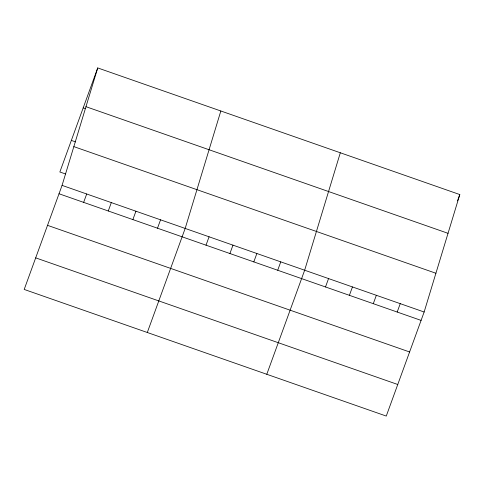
<?xml version="1.0" encoding="UTF-8"?>
<svg xmlns="http://www.w3.org/2000/svg" width="484" height="484" viewBox="0 0 484 484"><rect width="100%" height="100%" fill="white"/><g stroke="black" fill="none" stroke-linecap="round" stroke-linejoin="round"><path stroke-width="0.73" d="M62.073 185.378L97.732 67.929L459.8 194.562L424.141 312.011L386.268 416.071L24.2 289.438L62.073 185.378L424.141 312.011M220.837 110.987L185.178 228.436L147.305 332.496M340.319 152.775L304.66 270.223L266.787 374.283M97.732 67.929L59.859 171.989L65.485 173.956M83.641 202.373L86.697 193.987M108.265 210.988L111.314 202.602M132.882 219.597L135.937 211.212M157.506 228.206L160.555 219.821M206.021 245.176L209.076 236.791M229.918 253.531L232.967 245.146M253.816 261.892L256.865 253.507M277.713 270.247L280.762 261.862M325.502 286.964L328.557 278.578M349.4 295.325L352.455 286.939M373.297 303.68L376.346 295.294M397.195 312.041L400.244 303.656M457.513 200.848L459.8 194.562M85.964 106.686L448.033 233.318M83.188 107.89L85.299 108.628M71.348 140.414L75.571 141.891M73.84 146.622L435.909 273.254M59.024 193.763L421.092 320.396M47.529 225.338L409.597 351.971M35.689 257.863L397.757 384.496"/></g></svg>
